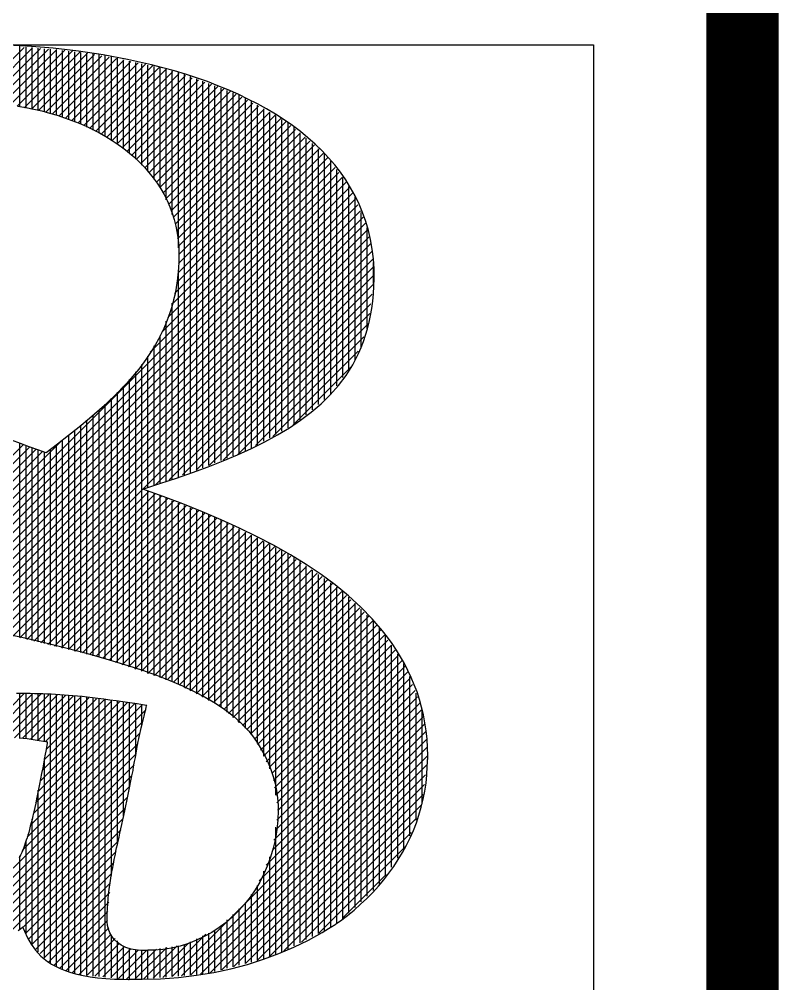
# Model space of a CAD drawing. Header units: millimetres. Extents: x 0 to 594, y 0 to 420.
# Drawn here: x 564.03 to 574.5, y 26.24 to 39.54 of the extents above; entities that cross this region are included whole.
import ezdxf

# ---------------------------------------------------------------- set-up
doc = ezdxf.new("R2010")
doc.units = ezdxf.units.MM
doc.header["$LTSCALE"] = 32.67
doc.layers.get('0').update_dxf_attribs({"linetype": 'CONTINUOUS'})

# ---------------------------------------------------------------- blocks, each defined once
blk = doc.blocks.new('CRE8_LOGO_BL0', base_point=(563.23, 30.513))
at = {"color": 7, "linetype": 'CONTINUOUS'}
for p, q in [((554.515, 39.191), (571.945, 39.191)), ((571.945, 39.191), (571.945, 21.834))]:
    blk.add_line(p, q, dxfattribs=at)
at = {"color": 2, "linetype": 'CONTINUOUS'}
for p, q in [((563.34, 38.401), (564.095, 39.156)), ((563.455, 38.396), (564.207, 39.149)), ((563.565, 38.388), (564.319, 39.142)), ((563.675, 38.379), (564.43, 39.134)), ((563.785, 38.37), (564.542, 39.127)), ((563.895, 38.361), (564.654, 39.12)), ((563.996, 38.344), (564.765, 39.113)), ((564.036, 38.336), (564.036, 39.173)), ((564.12, 38.319), (564.12, 39.164)), ((564.204, 38.302), (564.204, 39.156)), ((564.288, 38.285), (564.288, 39.147)), ((564.372, 38.268), (564.372, 39.138)), ((564.456, 38.245), (564.456, 39.13)), ((564.54, 38.216), (564.54, 39.121)), ((564.624, 38.188), (564.624, 39.112)), ((564.095, 38.324), (564.866, 39.095)), ((564.194, 38.304), (564.966, 39.076)), ((564.293, 38.284), (565.066, 39.057)), ((564.392, 38.265), (565.166, 39.038)), ((564.482, 38.236), (565.266, 39.02)), ((564.571, 38.206), (565.366, 39.001)), ((564.66, 38.176), (565.466, 38.982)), ((564.708, 38.16), (564.708, 39.103)), ((564.792, 38.132), (564.792, 39.095)), ((564.876, 38.097), (564.876, 39.086)), ((564.96, 38.056), (564.96, 39.077)), ((565.044, 38.014), (565.044, 39.068)), ((565.128, 37.973), (565.128, 39.06)), ((565.212, 37.931), (565.212, 39.045)), ((565.296, 37.873), (565.296, 39.026)), ((565.38, 37.815), (565.38, 39.007)), ((565.464, 37.758), (565.464, 38.987)), ((564.749, 38.146), (565.566, 38.963)), ((564.838, 38.116), (565.667, 38.945)), ((564.917, 38.077), (565.767, 38.926)), ((564.997, 38.037), (565.867, 38.907)), ((565.077, 37.998), (565.965, 38.886)), ((565.156, 37.959), (566.053, 38.856)), ((565.548, 37.693), (565.548, 38.968)), ((565.633, 37.613), (565.633, 38.949)), ((565.717, 37.534), (565.717, 38.93)), ((565.801, 37.445), (565.801, 38.911)), ((565.885, 37.332), (565.885, 38.892)), ((565.969, 37.22), (565.969, 38.873)), ((566.053, 37.054), (566.053, 38.854)), ((565.233, 37.917), (566.142, 38.826)), ((565.303, 37.868), (566.231, 38.797)), ((565.374, 37.82), (566.32, 38.767)), ((565.444, 37.772), (566.409, 38.737)), ((566.137, 36.85), (566.137, 38.835)), ((566.221, 36.393), (566.221, 38.815)), ((566.305, 33.26), (566.305, 38.785)), ((566.389, 33.293), (566.389, 38.753)), ((566.473, 33.326), (566.473, 38.721)), ((565.515, 37.723), (566.498, 38.707)), ((565.576, 37.666), (566.587, 38.677)), ((565.638, 37.609), (566.676, 38.647)), ((565.699, 37.551), (566.765, 38.618)), ((565.76, 37.493), (566.854, 38.588)), ((566.557, 33.358), (566.557, 38.689)), ((566.641, 33.391), (566.641, 38.658)), ((566.725, 33.424), (566.725, 38.626)), ((566.809, 33.456), (566.809, 38.594)), ((565.813, 37.428), (566.939, 38.553)), ((565.864, 37.36), (567.016, 38.512)), ((565.915, 37.292), (567.094, 38.471)), ((566.893, 33.489), (566.893, 38.562)), ((566.977, 33.522), (566.977, 38.53)), ((567.061, 33.555), (567.061, 38.499)), ((567.145, 33.587), (567.145, 38.457)), ((565.966, 37.224), (567.172, 38.43)), ((566.007, 37.146), (567.249, 38.388)), ((566.046, 37.067), (567.327, 38.347)), ((567.229, 33.629), (567.229, 38.408)), ((567.313, 33.676), (567.313, 38.359)), ((566.086, 36.987), (567.405, 38.306)), ((566.121, 36.904), (567.482, 38.265)), ((566.148, 36.811), (567.56, 38.224)), ((566.174, 36.719), (567.637, 38.182)), ((567.397, 33.723), (567.397, 38.311)), ((567.481, 33.769), (567.481, 38.262)), ((567.565, 33.816), (567.565, 38.213)), ((566.2, 36.626), (567.706, 38.132)), ((566.21, 36.517), (567.771, 38.079)), ((567.649, 33.862), (567.649, 38.164)), ((567.733, 33.909), (567.733, 38.116)), ((567.817, 33.955), (567.817, 38.054)), ((566.219, 36.408), (567.837, 38.025)), ((566.224, 36.175), (567.968, 37.918)), ((566.229, 36.299), (567.902, 37.972)), ((567.901, 34.017), (567.901, 37.98)), ((566.201, 35.915), (568.098, 37.811)), ((566.216, 36.048), (568.033, 37.865)), ((567.985, 34.088), (567.985, 37.906)), ((568.069, 34.158), (568.069, 37.832)), ((566.132, 35.608), (568.226, 37.702)), ((566.168, 35.762), (568.164, 37.758)), ((568.153, 34.229), (568.153, 37.759)), ((568.237, 34.3), (568.237, 37.685)), ((565.991, 35.229), (568.329, 37.567)), ((566.073, 35.429), (568.278, 37.634)), ((568.321, 34.37), (568.321, 37.589)), ((562.375, 31.375), (568.432, 37.432)), ((565.833, 34.952), (568.381, 37.5)), ((568.405, 34.486), (568.405, 37.473)), ((562.476, 31.357), (568.484, 37.365)), ((562.574, 31.336), (568.535, 37.298)), ((568.489, 34.601), (568.489, 37.356)), ((562.673, 31.316), (568.587, 37.23)), ((562.771, 31.296), (568.627, 37.152)), ((568.573, 34.717), (568.573, 37.239)), ((562.869, 31.275), (568.662, 37.068)), ((562.968, 31.255), (568.697, 36.984)), ((568.658, 34.839), (568.658, 37.094)), ((563.066, 31.235), (568.732, 36.9)), ((568.742, 35.024), (568.742, 36.88)), ((563.165, 31.214), (568.767, 36.816)), ((563.263, 31.194), (568.802, 36.732)), ((563.362, 31.174), (568.836, 36.648)), ((568.826, 35.274), (568.826, 36.667)), ((563.459, 31.152), (568.857, 36.55)), ((563.555, 31.129), (568.877, 36.451)), ((563.65, 31.106), (568.896, 36.351)), ((563.746, 31.083), (568.906, 36.242)), ((568.91, 35.899), (568.91, 36.187)), ((565.907, 33.124), (568.913, 36.13)), ((566.221, 33.228), (566.221, 36.088)), ((566.093, 33.192), (568.92, 36.018)), ((566.279, 33.259), (568.908, 35.888)), ((566.465, 33.326), (568.892, 35.754)), ((566.137, 33.197), (566.137, 35.627)), ((566.651, 33.393), (568.877, 35.62)), ((566.837, 33.461), (568.862, 35.485)), ((566.053, 33.169), (566.053, 35.38)), ((567.039, 33.543), (568.847, 35.351)), ((565.969, 33.142), (565.969, 35.179)), ((567.282, 33.667), (568.778, 35.164)), ((565.885, 33.114), (565.885, 35.038)), ((565.801, 33.086), (565.801, 34.897)), ((567.524, 33.791), (568.7, 34.967)), ((565.717, 30.551), (565.717, 34.784)), ((567.803, 33.951), (568.612, 34.76)), ((565.633, 30.581), (565.633, 34.679)), ((565.464, 30.64), (565.464, 34.483)), ((565.548, 30.61), (565.548, 34.574)), ((565.38, 30.669), (565.38, 34.399)), ((565.212, 30.724), (565.212, 34.233)), ((565.296, 30.699), (565.296, 34.316)), ((565.044, 30.766), (565.044, 34.085)), ((565.128, 30.745), (565.128, 34.155)), ((564.876, 30.808), (564.876, 33.945)), ((564.96, 30.787), (564.96, 34.015)), ((564.708, 30.85), (564.708, 33.806)), ((564.792, 30.829), (564.792, 33.875)), ((557.412, 27.006), (564.084, 33.679)), ((562.132, 31.251), (564.605, 33.724)), ((564.036, 31.018), (564.036, 33.697)), ((564.12, 30.997), (564.12, 33.666)), ((564.54, 30.892), (564.54, 33.674)), ((564.624, 30.871), (564.624, 33.739)), ((561.183, 30.658), (564.171, 33.647)), ((561.523, 30.879), (564.258, 33.615)), ((561.863, 31.1), (564.345, 33.582)), ((564.204, 30.976), (564.204, 33.635)), ((564.288, 30.955), (564.288, 33.603)), ((564.372, 30.934), (564.372, 33.572)), ((564.456, 30.913), (564.456, 33.61)), ((563.842, 31.06), (565.814, 33.032)), ((563.938, 31.037), (565.9, 32.999)), ((565.801, 30.522), (565.801, 33.036)), ((565.885, 30.493), (565.885, 33.003)), ((564.034, 31.014), (565.987, 32.967)), ((564.13, 30.991), (566.073, 32.934)), ((564.226, 30.968), (566.159, 32.902)), ((564.322, 30.945), (566.246, 32.869)), ((565.969, 30.463), (565.969, 32.97)), ((566.053, 30.434), (566.053, 32.937)), ((566.137, 30.404), (566.137, 32.904)), ((566.221, 30.372), (566.221, 32.871)), ((564.418, 30.922), (566.332, 32.836)), ((564.513, 30.899), (566.418, 32.804)), ((564.609, 30.876), (566.503, 32.77)), ((564.705, 30.853), (566.584, 32.732)), ((566.305, 30.328), (566.305, 32.839)), ((566.389, 30.283), (566.389, 32.806)), ((566.473, 30.239), (566.473, 32.773)), ((566.557, 30.194), (566.557, 32.74)), ((564.801, 30.83), (566.665, 32.694)), ((564.897, 30.807), (566.746, 32.656)), ((564.993, 30.784), (566.826, 32.618)), ((566.641, 30.15), (566.641, 32.707)), ((566.725, 30.105), (566.725, 32.674)), ((566.809, 30.061), (566.809, 32.641)), ((566.893, 29.988), (566.893, 32.599)), ((565.089, 30.761), (566.907, 32.58)), ((565.178, 30.731), (566.988, 32.542)), ((565.266, 30.702), (567.069, 32.504)), ((565.355, 30.672), (567.15, 32.466)), ((566.977, 29.914), (566.977, 32.557)), ((567.061, 29.841), (567.061, 32.514)), ((567.145, 29.768), (567.145, 32.471)), ((565.444, 30.642), (567.23, 32.428)), ((565.533, 30.612), (567.311, 32.39)), ((565.622, 30.582), (567.392, 32.352)), ((567.229, 29.674), (567.229, 32.428)), ((567.313, 29.554), (567.313, 32.386)), ((567.397, 29.379), (567.397, 32.343)), ((565.711, 30.552), (567.473, 32.314)), ((565.8, 30.522), (567.554, 32.276)), ((565.889, 30.492), (567.628, 32.231)), ((567.481, 29.204), (567.481, 32.3)), ((567.565, 28.841), (567.565, 32.258)), ((567.649, 26.677), (567.649, 32.215)), ((565.978, 30.462), (567.7, 32.185)), ((566.067, 30.433), (567.772, 32.138)), ((566.154, 30.4), (567.844, 32.091)), ((567.733, 26.72), (567.733, 32.172)), ((567.817, 26.763), (567.817, 32.122)), ((567.901, 26.806), (567.901, 32.064)), ((566.232, 30.36), (567.916, 32.044)), ((566.311, 30.32), (567.988, 31.998)), ((566.389, 30.279), (568.06, 31.951)), ((567.985, 26.849), (567.985, 32.005)), ((568.069, 26.892), (568.069, 31.947)), ((566.468, 30.239), (568.133, 31.904)), ((566.546, 30.199), (568.205, 31.857)), ((566.625, 30.159), (568.277, 31.81)), ((568.153, 26.934), (568.153, 31.888)), ((568.237, 26.977), (568.237, 31.83)), ((566.703, 30.118), (568.349, 31.764)), ((566.782, 30.078), (568.414, 31.71)), ((568.321, 27.02), (568.321, 31.772)), ((568.405, 27.075), (568.405, 31.713)), ((566.847, 30.024), (568.476, 31.653)), ((566.911, 29.969), (568.537, 31.596)), ((566.975, 29.914), (568.599, 31.538)), ((568.489, 27.135), (568.489, 31.655)), ((568.573, 27.213), (568.573, 31.573)), ((567.039, 29.859), (568.66, 31.481)), ((567.103, 29.804), (568.722, 31.424)), ((568.658, 27.291), (568.658, 31.49)), ((568.742, 27.369), (568.742, 31.406)), ((567.166, 29.75), (568.784, 31.367)), ((567.222, 29.686), (568.845, 31.309)), ((568.826, 27.447), (568.826, 31.323)), ((567.273, 29.618), (568.907, 31.252)), ((567.313, 29.54), (568.964, 31.191)), ((568.91, 27.526), (568.91, 31.24)), ((568.994, 27.604), (568.994, 31.156)), ((567.353, 29.461), (569.013, 31.121)), ((567.393, 29.382), (569.062, 31.051)), ((569.078, 27.726), (569.078, 31.04)), ((567.433, 29.303), (569.111, 30.981)), ((567.473, 29.224), (569.16, 30.911)), ((569.162, 27.849), (569.162, 30.912)), ((567.513, 29.145), (569.209, 30.841)), ((567.531, 29.045), (569.257, 30.771)), ((569.246, 27.972), (569.246, 30.785)), ((567.547, 28.942), (569.306, 30.701)), ((567.564, 28.84), (569.352, 30.627)), ((569.33, 28.095), (569.33, 30.657)), ((567.58, 28.737), (569.385, 30.542)), ((569.414, 28.279), (569.414, 30.479)), ((567.577, 28.496), (569.451, 30.37)), ((567.596, 28.634), (569.418, 30.456)), ((563.469, 29.617), (564.095, 30.243)), ((563.603, 29.633), (564.209, 30.238)), ((563.727, 29.638), (564.322, 30.233)), ((563.848, 29.639), (564.436, 30.227)), ((563.96, 29.633), (564.549, 30.222)), ((564.036, 29.629), (564.036, 30.242)), ((564.073, 29.627), (564.662, 30.216)), ((564.12, 29.622), (564.12, 30.243)), ((564.179, 29.614), (564.776, 30.211)), ((564.204, 29.61), (564.204, 30.239)), ((564.282, 29.598), (564.882, 30.198)), ((564.288, 29.597), (564.288, 30.234)), ((564.372, 29.585), (564.372, 30.23)), ((564.456, 26.522), (564.456, 30.226)), ((564.54, 26.48), (564.54, 30.222)), ((564.624, 26.437), (564.624, 30.218)), ((564.708, 26.411), (564.708, 30.214)), ((564.792, 26.385), (564.792, 30.21)), ((564.876, 26.362), (564.876, 30.199)), ((567.539, 28.22), (569.517, 30.199)), ((567.558, 28.358), (569.484, 30.284)), ((569.498, 28.498), (569.498, 30.25)), ((564.218, 28.584), (565.722, 30.088)), ((564.251, 28.735), (565.617, 30.101)), ((564.283, 28.886), (565.512, 30.115)), ((564.315, 29.037), (565.407, 30.129)), ((564.342, 29.183), (565.302, 30.143)), ((564.369, 29.328), (565.197, 30.157)), ((564.386, 29.583), (564.987, 30.185)), ((564.395, 29.474), (565.092, 30.171)), ((564.96, 26.354), (564.96, 30.188)), ((565.044, 26.346), (565.044, 30.177)), ((565.128, 26.339), (565.128, 30.166)), ((565.212, 26.331), (565.212, 30.155)), ((565.296, 27.736), (565.296, 30.144)), ((565.38, 28.152), (565.38, 30.133)), ((565.464, 28.556), (565.464, 30.122)), ((565.548, 28.962), (565.548, 30.111)), ((565.633, 29.391), (565.633, 30.099)), ((565.717, 29.801), (565.717, 30.088)), ((567.519, 28.082), (569.55, 30.113)), ((564.18, 28.426), (565.768, 30.015)), ((567.432, 27.876), (569.582, 30.026)), ((569.582, 28.721), (569.582, 30.02)), ((564.134, 28.262), (565.73, 29.858)), ((566.134, 26.341), (569.619, 29.825)), ((567.335, 27.661), (569.6, 29.925)), ((564.068, 28.077), (565.692, 29.702)), ((566.264, 26.352), (569.637, 29.725)), ((563.942, 27.833), (565.662, 29.552)), ((566.394, 26.363), (569.646, 29.615)), ((562.65, 26.422), (565.635, 29.407)), ((566.524, 26.374), (569.653, 29.503)), ((564.372, 26.6), (564.372, 29.348)), ((566.66, 26.391), (569.66, 29.391)), ((562.783, 26.436), (565.609, 29.261)), ((566.822, 26.435), (569.648, 29.26)), ((562.917, 26.451), (565.58, 29.114)), ((566.985, 26.478), (569.63, 29.124)), ((563.088, 26.503), (565.549, 28.964)), ((564.288, 26.681), (564.288, 28.909)), ((567.148, 26.522), (569.613, 28.987)), ((563.258, 26.554), (565.518, 28.814)), ((567.31, 26.566), (569.595, 28.851)), ((563.464, 26.641), (565.487, 28.664)), ((567.473, 26.61), (569.577, 28.714)), ((563.746, 26.804), (565.456, 28.514)), ((564.204, 26.767), (564.204, 28.517)), ((567.676, 26.695), (569.509, 28.528)), ((564.077, 27.017), (565.425, 28.364)), ((567.565, 26.641), (567.565, 28.4)), ((564.116, 26.937), (565.393, 28.214)), ((564.12, 26.933), (564.12, 28.214)), ((567.917, 26.816), (569.429, 28.329)), ((568.157, 26.937), (569.349, 28.13)), ((564.036, 26.998), (564.036, 28.005)), ((564.155, 26.857), (565.362, 28.064)), ((567.481, 26.61), (567.481, 27.99)), ((564.198, 26.781), (565.331, 27.914)), ((564.255, 26.72), (565.301, 27.766)), ((567.397, 26.583), (567.397, 27.792)), ((568.49, 27.151), (569.087, 27.749)), ((564.313, 26.659), (565.286, 27.632)), ((567.313, 26.561), (567.313, 27.594)), ((564.371, 26.598), (565.273, 27.5)), ((567.229, 26.54), (567.229, 27.473)), ((564.431, 26.539), (565.26, 27.368)), ((567.061, 26.497), (567.061, 27.274)), ((567.145, 26.518), (567.145, 27.355)), ((564.508, 26.497), (565.247, 27.236)), ((566.977, 26.475), (566.977, 27.198)), ((564.585, 26.455), (565.242, 27.112)), ((564.672, 26.423), (565.263, 27.014)), ((566.809, 26.432), (566.809, 27.046)), ((566.893, 26.454), (566.893, 27.122)), ((564.762, 26.394), (565.293, 26.925)), ((565.296, 26.323), (565.296, 26.913)), ((566.004, 26.329), (566.598, 26.923)), ((566.557, 26.373), (566.557, 26.9)), ((566.641, 26.389), (566.641, 26.94)), ((566.725, 26.411), (566.725, 26.98)), ((564.854, 26.367), (565.35, 26.864)), ((564.962, 26.357), (565.407, 26.802)), ((565.07, 26.346), (565.479, 26.755)), ((565.38, 26.315), (565.38, 26.831)), ((565.464, 26.307), (565.464, 26.759)), ((565.621, 26.302), (566.061, 26.742)), ((565.744, 26.307), (566.202, 26.765)), ((565.874, 26.318), (566.358, 26.802)), ((566.053, 26.332), (566.053, 26.739)), ((566.137, 26.339), (566.137, 26.752)), ((566.221, 26.346), (566.221, 26.765)), ((566.305, 26.353), (566.305, 26.779)), ((566.389, 26.36), (566.389, 26.82)), ((566.473, 26.367), (566.473, 26.86)), ((565.179, 26.336), (565.566, 26.723)), ((565.287, 26.325), (565.671, 26.709)), ((565.395, 26.315), (565.78, 26.7)), ((565.503, 26.304), (565.92, 26.72)), ((565.548, 26.301), (565.548, 26.73)), ((565.633, 26.303), (565.633, 26.712)), ((565.717, 26.305), (565.717, 26.704)), ((565.801, 26.312), (565.801, 26.702)), ((565.885, 26.318), (565.885, 26.714)), ((565.969, 26.325), (565.969, 26.727))]:
    blk.add_line(p, q, dxfattribs=at)
at = {"color": 7, "linetype": 'CONTINUOUS'}
for points in [[(565.73, 33.063), (565.965, 33.139), (566.193, 33.216), (566.415, 33.293), (566.63, 33.372), (566.837, 33.454), (567.037, 33.537), (567.229, 33.624), (567.412, 33.715), (567.586, 33.81), (567.752, 33.909), (567.907, 34.013), (568.054, 34.124), (568.19, 34.24), (568.315, 34.363), (568.43, 34.494), (568.534, 34.632), (568.626, 34.779), (568.706, 34.934), (568.742, 35.015), (568.774, 35.099), (568.803, 35.185), (568.83, 35.273), (568.853, 35.365), (568.872, 35.458), (568.889, 35.555), (568.902, 35.654), (568.912, 35.756), (568.918, 35.861), (568.921, 35.969), (568.921, 35.997), (568.921, 36.031), (568.919, 36.101), (568.91, 36.239), (568.894, 36.374), (568.871, 36.505), (568.842, 36.632), (568.805, 36.757), (568.762, 36.878), (568.713, 36.996), (568.658, 37.11), (568.596, 37.221), (568.529, 37.329), (568.455, 37.434), (568.376, 37.535), (568.292, 37.634), (568.202, 37.729), (568.108, 37.821), (568.008, 37.91), (567.903, 37.995), (567.793, 38.078), (567.679, 38.157), (567.561, 38.234), (567.438, 38.307), (567.311, 38.377), (567.18, 38.444), (567.046, 38.509), (566.907, 38.57), (566.765, 38.628), (566.62, 38.684), (566.472, 38.736), (566.32, 38.786), (566.165, 38.832), (566.008, 38.876), (565.848, 38.917), (565.521, 38.99), (565.185, 39.052), (564.841, 39.103), (564.492, 39.144), (564.137, 39.173), (563.778, 39.192)], [(564.396, 33.563), (564.282, 33.604), (564.164, 33.647), (564.044, 33.692), (563.921, 33.738)], [(564.006, 38.346), (564.118, 38.327), (564.228, 38.304), (564.337, 38.279), (564.444, 38.251), (564.549, 38.22), (564.652, 38.186), (564.753, 38.15), (564.852, 38.11), (564.948, 38.068), (565.042, 38.023), (565.133, 37.976), (565.221, 37.926), (565.307, 37.873), (565.389, 37.818), (565.469, 37.76), (565.545, 37.699), (565.618, 37.636), (565.687, 37.57), (565.753, 37.502), (565.815, 37.432), (565.874, 37.359), (565.928, 37.283), (565.978, 37.206), (566.024, 37.125), (566.066, 37.043), (566.103, 36.958), (566.136, 36.871), (566.164, 36.781), (566.187, 36.69), (566.205, 36.596), (566.218, 36.5), (566.226, 36.401), (566.229, 36.301), (566.227, 36.205), (566.223, 36.112), (566.215, 36.02), (566.204, 35.931), (566.191, 35.843), (566.174, 35.757), (566.155, 35.673), (566.133, 35.591), (566.108, 35.511), (566.08, 35.432), (566.05, 35.355), (566.018, 35.279), (565.983, 35.205), (565.945, 35.132), (565.905, 35.06), (565.863, 34.99), (565.819, 34.921), (565.773, 34.853), (565.724, 34.785), (565.673, 34.719), (565.621, 34.654), (565.566, 34.59), (565.509, 34.526), (565.451, 34.463), (565.391, 34.401), (565.329, 34.34), (565.266, 34.279), (565.201, 34.218), (565.134, 34.158), (564.996, 34.038), (564.853, 33.92), (564.705, 33.801), (564.553, 33.683), (564.396, 33.563)], [(564.009, 26.975), (564.05, 27.005), (564.071, 27.021), (564.074, 27.024), (564.074, 27.024), (564.074, 27.024), (564.074, 27.023), (564.075, 27.023), (564.075, 27.022), (564.075, 27.022), (564.075, 27.021), (564.076, 27.02), (564.076, 27.019), (564.076, 27.018), (564.077, 27.018), (564.077, 27.017), (564.077, 27.017), (564.077, 27.017), (564.077, 27.017), (564.08, 27.009), (564.099, 26.964), (564.14, 26.874), (564.19, 26.786), (564.251, 26.702), (564.286, 26.661), (564.325, 26.622), (564.369, 26.584), (564.417, 26.548), (564.47, 26.513), (564.527, 26.481), (564.591, 26.451), (564.66, 26.423), (564.736, 26.397), (564.818, 26.374), (564.907, 26.354), (565.003, 26.337), (565.107, 26.323), (565.219, 26.313), (565.339, 26.305), (565.468, 26.302), (565.532, 26.301), (565.532, 26.301), (565.534, 26.301), (565.541, 26.301), (565.552, 26.302), (565.567, 26.302), (565.585, 26.302), (565.603, 26.302), (565.622, 26.302), (565.64, 26.303), (565.655, 26.303), (565.668, 26.303), (565.677, 26.303), (565.68, 26.303), (565.68, 26.303), (565.681, 26.303), (565.681, 26.303), (565.682, 26.303), (565.683, 26.303), (565.685, 26.303), (565.686, 26.303), (565.687, 26.303), (565.688, 26.303), (565.688, 26.302), (565.689, 26.302), (565.689, 26.302), (565.689, 26.302), (565.689, 26.302), (565.719, 26.302), (565.974, 26.31), (566.224, 26.328), (566.47, 26.358), (566.71, 26.398), (566.944, 26.448), (567.172, 26.508), (567.394, 26.578), (567.608, 26.657), (567.814, 26.745), (568.013, 26.842), (568.202, 26.946), (568.293, 27.002), (568.316, 27.016), (568.327, 27.023), (568.33, 27.025), (568.33, 27.025), (568.33, 27.025), (568.332, 27.026), (568.334, 27.027), (568.337, 27.029), (568.34, 27.031), (568.345, 27.033), (568.349, 27.036), (568.353, 27.038), (568.357, 27.041), (568.36, 27.043), (568.362, 27.044), (568.364, 27.045), (568.364, 27.045), (568.364, 27.045), (568.371, 27.049), (568.383, 27.058), (568.408, 27.075), (568.457, 27.11), (568.552, 27.183), (568.645, 27.258), (568.734, 27.337), (568.819, 27.418), (568.901, 27.501), (568.979, 27.587), (569.054, 27.675), (569.124, 27.766), (569.191, 27.859), (569.254, 27.954), (569.312, 28.052), (569.366, 28.151), (569.416, 28.252), (569.462, 28.355), (569.503, 28.46), (569.539, 28.567), (569.571, 28.675), (569.597, 28.785), (569.619, 28.896), (569.636, 29.009), (569.648, 29.122), (569.654, 29.237), (569.655, 29.295), (569.655, 29.31), (569.655, 29.317), (569.655, 29.319), (569.655, 29.319), (569.655, 29.32), (569.656, 29.321), (569.656, 29.323), (569.657, 29.326), (569.658, 29.329), (569.658, 29.333), (569.659, 29.336), (569.66, 29.34), (569.661, 29.343), (569.661, 29.345), (569.662, 29.347), (569.662, 29.348), (569.662, 29.348), (569.662, 29.348), (569.662, 29.353), (569.662, 29.383), (569.658, 29.501), (569.65, 29.616), (569.638, 29.73), (569.621, 29.841), (569.6, 29.95), (569.574, 30.057), (569.545, 30.162), (569.512, 30.265), (569.474, 30.366), (569.433, 30.466), (569.387, 30.563), (569.338, 30.658), (569.285, 30.752), (569.229, 30.843), (569.168, 30.933), (569.105, 31.021), (569.037, 31.108), (568.893, 31.276), (568.735, 31.437), (568.565, 31.592), (568.382, 31.741), (568.188, 31.885), (567.983, 32.023), (567.768, 32.156), (567.542, 32.284), (567.307, 32.407), (567.064, 32.526), (566.812, 32.64), (566.552, 32.751), (566.284, 32.859), (566.01, 32.963), (565.73, 33.063)], [(563.892, 31.059), (564.145, 31.001), (564.392, 30.942), (564.632, 30.883), (564.867, 30.822), (565.094, 30.76), (565.313, 30.696), (565.524, 30.631), (565.726, 30.564), (565.919, 30.495), (566.103, 30.423), (566.277, 30.349), (566.44, 30.272), (566.591, 30.193), (566.732, 30.111), (566.86, 30.025), (566.976, 29.937), (567.079, 29.844), (567.168, 29.748), (567.168, 29.748), (567.169, 29.748), (567.17, 29.747), (567.172, 29.745), (567.174, 29.744), (567.175, 29.742), (567.177, 29.741), (567.179, 29.74), (567.181, 29.739), (567.182, 29.738), (567.182, 29.737), (567.183, 29.737), (567.183, 29.737), (567.183, 29.737), (567.186, 29.733), (567.194, 29.723), (567.257, 29.641), (567.315, 29.556), (567.368, 29.469), (567.416, 29.38), (567.459, 29.289), (567.496, 29.196), (567.528, 29.101), (567.554, 29.004), (567.574, 28.905), (567.587, 28.805), (567.595, 28.703), (567.596, 28.652), (567.596, 28.639), (567.596, 28.637), (567.596, 28.637), (567.596, 28.637), (567.596, 28.637), (567.596, 28.638), (567.597, 28.638), (567.597, 28.639), (567.597, 28.64), (567.597, 28.64), (567.597, 28.641), (567.597, 28.641), (567.597, 28.642), (567.597, 28.642), (567.597, 28.642), (567.597, 28.642), (567.597, 28.642), (567.597, 28.642), (567.597, 28.634), (567.592, 28.499), (567.579, 28.367), (567.558, 28.238), (567.53, 28.112), (567.493, 27.989), (567.45, 27.87), (567.4, 27.755), (567.343, 27.644), (567.279, 27.538), (567.21, 27.437), (567.135, 27.341), (567.054, 27.25), (566.968, 27.165), (566.878, 27.087), (566.782, 27.015), (566.682, 26.949), (566.578, 26.891), (566.47, 26.84), (566.359, 26.796), (566.244, 26.761), (566.127, 26.733), (566.006, 26.715), (565.884, 26.705), (565.821, 26.703), (565.813, 26.703), (565.81, 26.703), (565.81, 26.703), (565.81, 26.703), (565.81, 26.703), (565.809, 26.703), (565.807, 26.703), (565.804, 26.702), (565.801, 26.702), (565.797, 26.701), (565.794, 26.701), (565.79, 26.701), (565.787, 26.7), (565.785, 26.7), (565.783, 26.7), (565.783, 26.7), (565.782, 26.7), (565.781, 26.7), (565.78, 26.7), (565.777, 26.7), (565.775, 26.7), (565.772, 26.7), (565.77, 26.7), (565.767, 26.7), (565.765, 26.7), (565.764, 26.7), (565.762, 26.7), (565.762, 26.7), (565.762, 26.7), (565.762, 26.7), (565.762, 26.7), (565.756, 26.7), (565.705, 26.701), (565.657, 26.705), (565.571, 26.72), (565.497, 26.743), (565.433, 26.773), (565.381, 26.809), (565.337, 26.85), (565.303, 26.896), (565.276, 26.944), (565.257, 26.995), (565.245, 27.046), (565.239, 27.098), (565.237, 27.152), (565.239, 27.215), (565.242, 27.28), (565.246, 27.345), (565.252, 27.41), (565.259, 27.475), (565.267, 27.539), (565.276, 27.603), (565.285, 27.666), (565.295, 27.727), (565.305, 27.786), (565.315, 27.843), (565.32, 27.871), (565.321, 27.876), (565.321, 27.876), (565.321, 27.876), (565.321, 27.876), (565.321, 27.876), (565.321, 27.876), (565.321, 27.876), (565.322, 27.876), (565.322, 27.876)], [(565.322, 27.876), (565.322, 27.877), (565.323, 27.877), (565.323, 27.877), (565.323, 27.877), (565.323, 27.877), (565.323, 27.879), (565.326, 27.893), (565.331, 27.923), (565.337, 27.956), (565.344, 27.991), (565.352, 28.03), (565.36, 28.071), (565.369, 28.115), (565.379, 28.162), (565.39, 28.212), (565.402, 28.264), (565.414, 28.319), (565.427, 28.377), (565.441, 28.438), (565.455, 28.5), (565.468, 28.563), (565.482, 28.627), (565.496, 28.693), (565.51, 28.759), (565.524, 28.827), (565.538, 28.896), (565.552, 28.966), (565.566, 29.038), (565.58, 29.11), (565.595, 29.184), (565.597, 29.197), (565.601, 29.222), (565.608, 29.26), (565.617, 29.308), (565.627, 29.363), (565.638, 29.421), (565.649, 29.479), (565.659, 29.534), (565.667, 29.581), (565.674, 29.619), (565.677, 29.633), (565.679, 29.643), (565.68, 29.649), (565.68, 29.651), (565.681, 29.654), (565.683, 29.661), (565.689, 29.687), (565.698, 29.724), (565.709, 29.77), (565.722, 29.822), (565.735, 29.876), (565.748, 29.93), (565.76, 29.979), (565.77, 30.022), (565.778, 30.055), (565.783, 30.075), (565.784, 30.079), (565.784, 30.079), (565.784, 30.079), (565.779, 30.08), (565.753, 30.084), (565.65, 30.1), (565.551, 30.115), (565.456, 30.129), (565.364, 30.142), (565.277, 30.154), (565.192, 30.165), (565.112, 30.175), (565.035, 30.185), (564.963, 30.193), (564.893, 30.201), (564.828, 30.207), (564.766, 30.213), (564.705, 30.218), (564.644, 30.223), (564.584, 30.227), (564.525, 30.231), (564.466, 30.234), (564.407, 30.237), (564.349, 30.239), (564.292, 30.241), (564.235, 30.242), (564.178, 30.243), (564.122, 30.243), (564.108, 30.243), (564.099, 30.243), (564.076, 30.243), (563.987, 30.243)], [(564.123, 28.223), (564.109, 28.179), (564.094, 28.136), (564.078, 28.094), (564.062, 28.053), (564.044, 28.013), (564.025, 27.974)], [(564.025, 29.632), (564.078, 29.628), (564.133, 29.622), (564.188, 29.615), (564.245, 29.607), (564.302, 29.598), (564.361, 29.589), (564.391, 29.583), (564.405, 29.581), (564.413, 29.579), (564.414, 29.578), (564.413, 29.572), (564.411, 29.561), (564.396, 29.472), (564.38, 29.386), (564.365, 29.302), (564.35, 29.221), (564.335, 29.143), (564.321, 29.067), (564.307, 28.994), (564.293, 28.924), (564.279, 28.857), (564.266, 28.792), (564.253, 28.73), (564.24, 28.67), (564.227, 28.613), (564.214, 28.559), (564.202, 28.508), (564.19, 28.459), (564.178, 28.413), (564.167, 28.369), (564.156, 28.329), (564.145, 28.291), (564.134, 28.255), (564.123, 28.223)]]:
    blk.add_lwpolyline(points, dxfattribs=at)

msp = doc.modelspace()

# ---------------------------------------------------------------- linework, layer by layer
at = {"color": 7, "linetype": 'CONTINUOUS', "const_width": 1}
msp.add_lwpolyline([(574, 400), (574, 20)], dxfattribs=at)

# ---------------------------------------------------------------- block references
at = {"color": 2, "linetype": 'CONTINUOUS'}
msp.add_blockref('CRE8_LOGO_BL0', (563.23, 30.513), dxfattribs=at)

doc.saveas('drawing.dxf')
